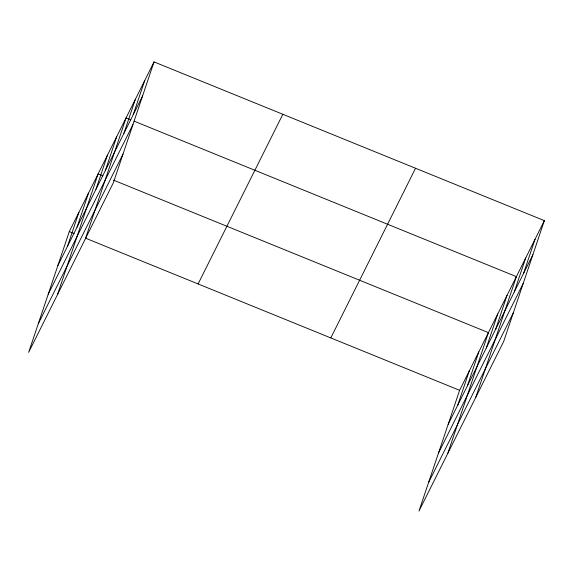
<?xml version="1.0" encoding="UTF-8"?>
<svg xmlns="http://www.w3.org/2000/svg" width="573" height="573" viewBox="0 0 573 573"><rect width="100%" height="100%" fill="white"/><g stroke="black" fill="none" stroke-linecap="round" stroke-linejoin="round"><path stroke-width="0.86" d="M154.037 61.905L69.297 231.571L28.65 352.359L113.39 182.687L154.037 61.905L544.35 220.641L503.703 341.429L418.963 511.095L459.61 390.313L544.35 220.641M67.442 246.404L78.902 212.347M77.047 227.173L88.507 193.115M57.458 294.672L98.112 173.884L102.939 175.847M95.97 189.276L107.43 155.219M105.289 170.618L116.756 136.56M85.427 238.683L126.074 117.895L130.902 119.857M123.933 133.287L135.393 99.229M133.251 114.621L144.718 80.564M457.755 405.14L469.215 371.082M467.36 385.908L478.82 351.851M447.771 453.408L488.425 332.627L113.404 180.108M486.284 348.019L497.744 313.961M495.602 329.353L507.062 295.296M475.74 397.418L516.388 276.63L134.125 121.168M514.246 292.022L525.706 257.965M523.564 273.364L535.032 239.306M57.837 265.628L142.577 95.963M48.204 294.25L132.943 124.577M38.284 323.738L123.023 154.065M198.1 283.957L282.84 114.285M330.807 337.927L415.547 168.254M448.15 424.371L532.89 254.699M438.517 452.992L523.256 283.32M428.597 482.48L513.329 312.808M69.297 231.571L74.132 233.54M85.398 238.117L459.61 390.313"/></g></svg>
